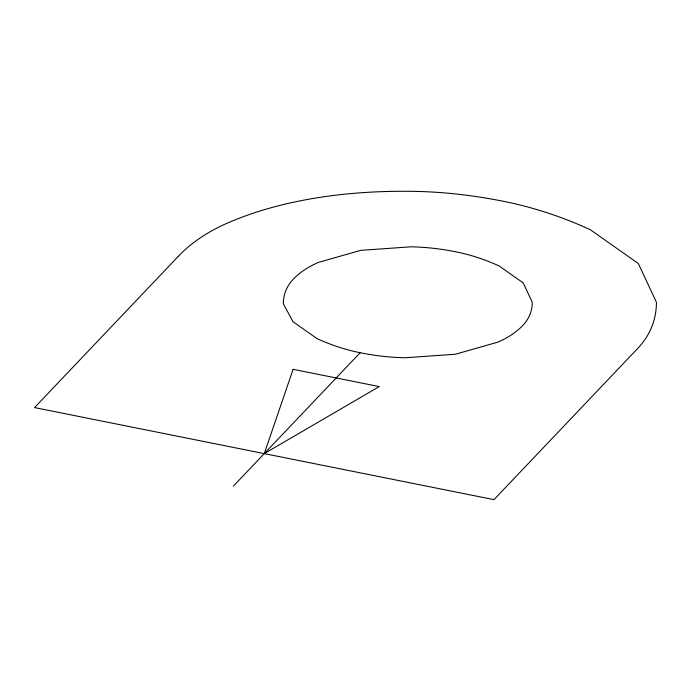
<?xml version="1.0" encoding="UTF-8"?>
<svg xmlns="http://www.w3.org/2000/svg" width="691" height="691" viewBox="0 0 691 691"><rect width="100%" height="100%" fill="white"/><g stroke="black" fill="none" stroke-linecap="round" stroke-linejoin="round"><path stroke-width="1.04" d="M233.351 486.153L360.149 352.73A169.235 92.171 20.9 0 0 405.306 357.757L455.412 354.233L497.753 342.183A169.235 92.171 20.9 0 0 522.949 325.306A108.055 58.856 20.9 0 0 532.269 302.304L523.208 282.904L499.204 266.018A108.055 58.856 20.9 0 0 456.025 251.852A169.235 92.171 20.9 0 0 410.869 246.825L360.762 250.349L318.421 262.399A169.235 92.171 20.9 0 0 293.226 279.276A114.741 62.492 20.9 0 0 283.327 303.703L292.967 321.686L316.97 338.573A108.055 58.856 20.9 0 0 360.149 352.73M293.105 369.322L264.273 453.616L379.255 386.58L293.105 369.322M178.364 256.266L34.55 407.586L493.996 499.645L637.81 348.324A216.119 117.703 20.9 0 0 656.45 302.312L638.32 263.504L590.321 229.732A216.119 117.703 20.9 0 0 503.964 201.409A338.478 184.35 20.9 0 0 413.65 191.355A511.34 278.499 20.9 0 0 228.756 222.502A338.478 184.35 20.9 0 0 178.364 256.266"/></g></svg>
